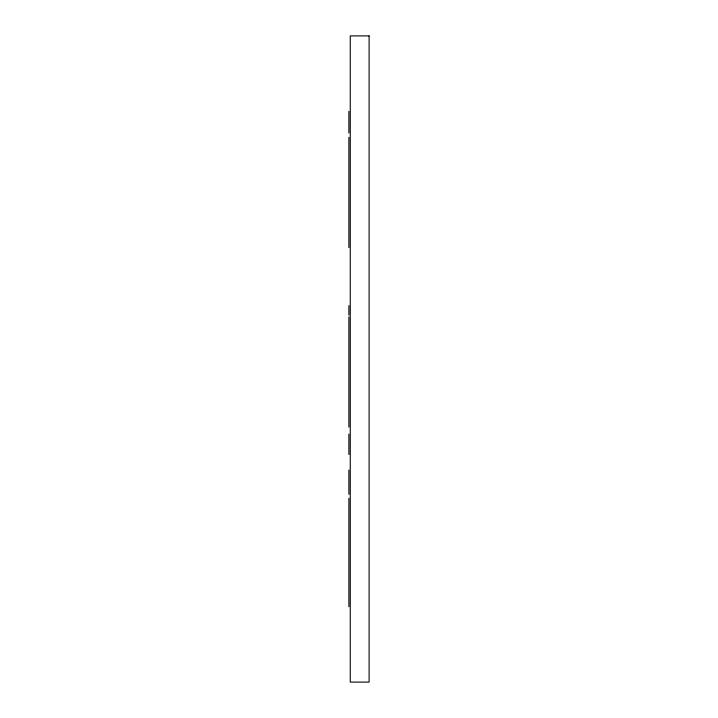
<?xml version="1.0" encoding="UTF-8"?>
<svg xmlns="http://www.w3.org/2000/svg" width="718" height="718" viewBox="0 0 718 718"><rect width="100%" height="100%" fill="white"/><g stroke="black" fill="none" stroke-linecap="round" stroke-linejoin="round"><path stroke-width="1.08" d="M348.894 111.29L348.894 133.036M348.894 137.326L348.894 247.584M348.894 305.617L348.894 315.076M348.894 316.889L348.894 427.147M348.894 434.058L348.894 454.494M348.894 470.057L348.894 494.343M348.894 498.274L348.894 606.71M369.106 35.9L350.258 35.9L350.258 682.1L369.106 682.1L369.106 35.9"/></g></svg>
